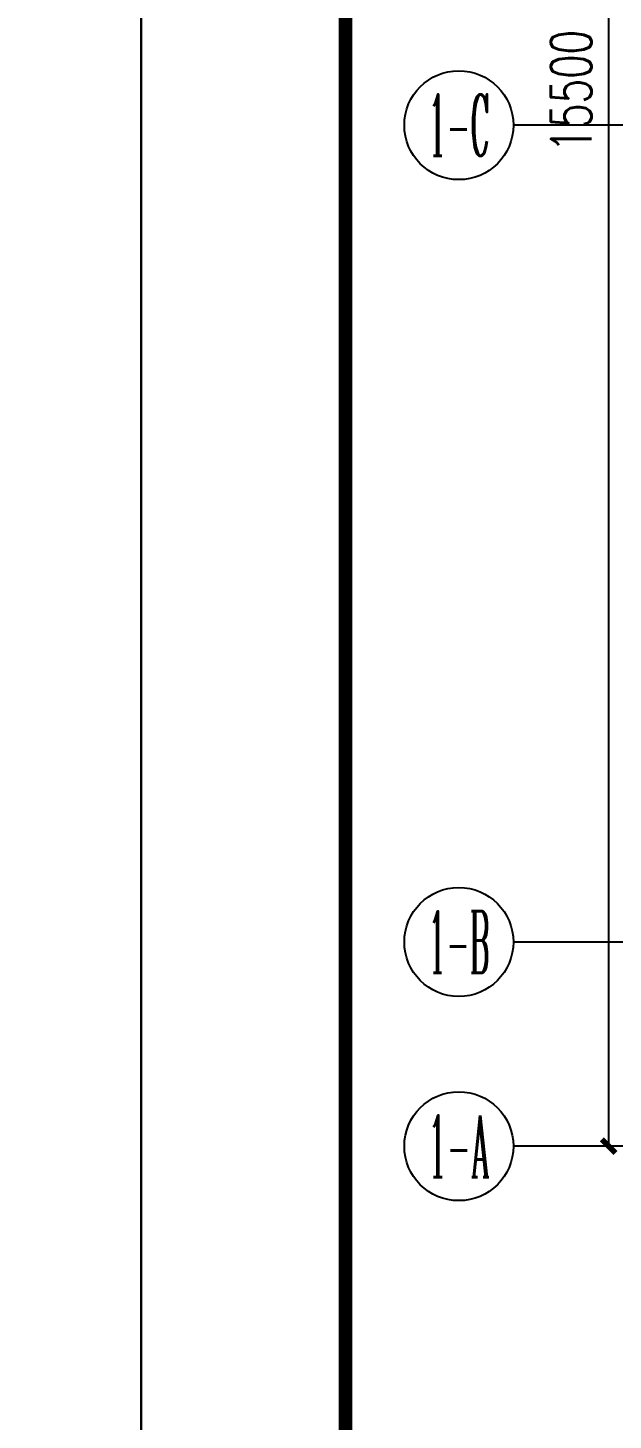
# Model space of a CAD drawing. Extents: x -6243262 to 3079315, y -2914302 to 172723.
# Drawn here: x -2378214 to -2373918, y -721914 to -711687 of the extents above; entities that cross this region are included whole.
import ezdxf
from ezdxf.enums import TextEntityAlignment as Align

# ---------------------------------------------------------------- set-up
doc = ezdxf.new("R2010")
doc.units = 0
doc.header["$LTSCALE"] = 1000
for name, color, linetype in [('AXIS', 3, 'Continuous'), ('AXIS_TEXT', 7, 'Continuous'), ('PUB_TITLE', 4, 'Continuous')]:
    doc.layers.add(name, color=color, linetype=linetype)
doc.styles.add('_TCH_AXIS', font='COMPLEX', dxfattribs={"bigfont": 'GBCBIG'})
doc.styles.add('_TCH_DIM_T3', font='SIMPLEX', dxfattribs={"width": 0.7058823529411765, "bigfont": 'GBCBIG'})
doc.styles.add('COMPLEX', font='COMPLEX')
doc.dimstyles.new('_TCH_ARCH&&100', dxfattribs={"dimtxt": 297.5, "dimasz": 100, "dimexe": 250, "dimexo": 300, "dimgap": 126.25, "dimtad": 1, "dimdec": 0, "dimzin": 0, "dimdsep": 46, "dimtxsty": '_TCH_DIM_T3', "dimblk": 'ARCHTICK', "dimcen": 0.09, "dimclrt": 7, "dimazin": 2, "dimtfac": 1, "dimtdec": 0, "dimtix": 1, "dimtmove": 2, "dimatfit": 3, "dimfxl": 0, "dimtolj": 1, "dimtzin": 0, "dimarcsym": 0})

# ---------------------------------------------------------------- blocks, each defined once
blk = doc.blocks.new('_ArchTick')
at = {"color": 0, "linetype": 'ByBlock', "const_width": 0.4}
blk.add_lwpolyline([(-0.5, -0.5), (0.5, 0.5)], dxfattribs=at)
blk = doc.blocks.new('*D1252')
at = {"layer": 'AXIS', "color": 0, "lineweight": -2, "transparency": 16777216}
for p, q in [((-2371250.379809696, -704401.5707752061), (-2374200.379809696, -704401.5707752061)), ((-2373950.379809696, -719901.5707752047), (-2373950.379809696, -704401.5707752061)), ((-2371250.379809696, -719901.5707752047), (-2374200.379809696, -719901.5707752047))]:
    blk.add_line(p, q, dxfattribs=at)
at = {"layer": 'Defpoints', "color": 0, "transparency": 16777216}
for p in [(-2373950.379809696, -704401.5707752061), (-2370950.379809696, -704401.5707752061), (-2370950.379809696, -719901.5707752047)]:
    blk.add_point(p, dxfattribs=at)
at = {"layer": 'AXIS', "color": 0, "lineweight": -2, "transparency": 16777216, "xscale": 100, "yscale": 100, "zscale": 100}
for p, rotation in [((-2373950.379809696, -704401.5707752061), 90), ((-2373950.379809696, -719901.5707752047), 270)]:
    blk.add_blockref('_ArchTick', p, dxfattribs=dict(at, rotation=rotation))
at = {"layer": 'AXIS', "color": 7, "transparency": 16777216, "insert": (-2374225.379809696, -712151.5707752059), "char_height": 297.5, "attachment_point": 5, "rotation": 90, "style": '_TCH_DIM_T3'}
blk.add_mtext('\\A1;15500', dxfattribs=at)
blk = doc.blocks.new('_AXISO')
at = {"color": 0}
blk.add_circle((0, 0), 0.5, dxfattribs=at)
at = {"layer": 'AXIS_TEXT', "color": 0, "style": 'COMPLEX', "width": 1.041666666666667}
blk.add_attdef('A', text='', height=0.56, dxfattribs=at).set_placement((-0.25, -0.28), (0.25, -0.28), align=Align.FIT)

msp = doc.modelspace()

# ---------------------------------------------------------------- linework, layer by layer
at = {"layer": 'AXIS'}
for p, q in [((-2370950.379809696, -712401.5707752097), (-2374650.379809696, -712401.5707752097)), ((-2370950.379809696, -718401.5707752125), (-2374650.379809696, -718401.5707752125)), ((-2370950.379809696, -719901.5707752047), (-2374650.379809696, -719901.5707752047))]:
    msp.add_line(p, q, dxfattribs=at)
at = {"layer": 'PUB_TITLE'}
for points in [[(-2436782.923189898, -733350.4982506996), (-2377382.923189898, -733350.4982506996), (-2377382.923189898, -691350.4982506996), (-2436782.923189898, -691350.4982506996)], [(-2377382.923189903, -733350.498250638), (-2317982.923189903, -733350.498250638), (-2317982.923189903, -691350.498250638), (-2377382.923189903, -691350.498250638)]]:
    msp.add_lwpolyline(points, close=True, dxfattribs=at)
at = {"layer": 'PUB_TITLE', "const_width": 100}
msp.add_lwpolyline([(-2375882.923189903, -732350.498250638), (-2318982.923189903, -732350.498250638), (-2318982.923189903, -692350.498250638), (-2375882.923189903, -692350.498250638)], close=True, dxfattribs=at)

# ---------------------------------------------------------------- block references
at = {"layer": 'AXIS'}
ref = msp.add_blockref('_AXISO', (-2375050.379809696, -712401.5707752097), dxfattribs=dict(at, xscale=800, yscale=800, zscale=800))
ref.add_attrib('A', '1-C', dxfattribs={"layer": 'AXIS_TEXT', "height": 452.5483399593904, "style": '_TCH_AXIS', "width": 0.3749999999998704}).set_placement((-2375276.653979676, -712627.8449451894), (-2374824.105639717, -712627.8449451894), align=Align.FIT)
ref = msp.add_blockref('_AXISO', (-2375050.379809696, -718401.5707752125), dxfattribs=dict(at, xscale=800, yscale=800, zscale=800))
ref.add_attrib('A', '1-B', dxfattribs={"layer": 'AXIS_TEXT', "height": 452.5483399593904, "style": '_TCH_AXIS', "width": 0.3620689655171163}).set_placement((-2375276.653979676, -718627.8449451922), (-2374824.105639717, -718627.8449451922), align=Align.FIT)
ref = msp.add_blockref('_AXISO', (-2375050.379809696, -719901.5707752047), dxfattribs=dict(at, xscale=800, yscale=800, zscale=800))
ref.add_attrib('A', '1-A', dxfattribs={"layer": 'AXIS_TEXT', "height": 452.5483399593904, "style": '_TCH_AXIS', "width": 0.3559322033897075}).set_placement((-2375276.653979676, -720127.8449451844), (-2374824.105639717, -720127.8449451844), align=Align.FIT)

# ---------------------------------------------------------------- dimensions: what is measured, and where the dimension line sits
dim = msp.add_aligned_dim(p1=(-2370950.379809696, -719901.5707752047), p2=(-2370950.379809696, -704401.5707752061), distance=3000.0000000000005, dimstyle='_TCH_ARCH&&100', dxfattribs=at)
dim.commit()
dim.dimension.update_dxf_attribs({"geometry": '*D1252', "text_midpoint": (-2374225.379809696, -712151.5707752059)})

doc.saveas('drawing.dxf')
